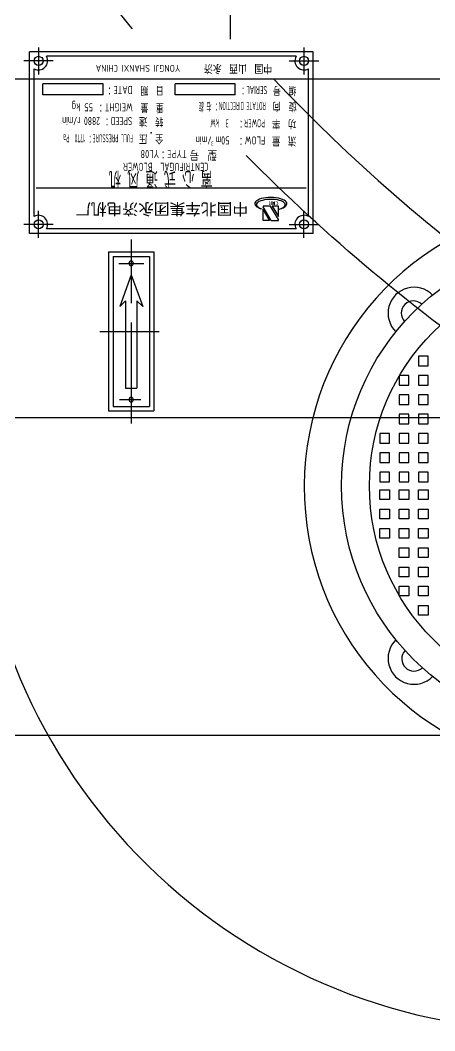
# Model space of a CAD drawing. Header units: millimetres. Extents: x 0 to 12600, y 0 to 8910.
# Drawn here: x 9283 to 9465.8, y 3574.2 to 4019.2 of the extents above; entities that cross this region are included whole.
import ezdxf

# ---------------------------------------------------------------- set-up
doc = ezdxf.new("R2010")
doc.units = ezdxf.units.MM
doc.header["$LTSCALE"] = 300
for name, pattern in [('G', [2, 1.25, -0.25, 0.25, -0.25]), ('K', [2.5, 1.25, -0.25, 0.25, -0.25, 0.25, -0.25]), ('PF_DASHED', [11.25, 7.5, -3.75])]:
    doc.linetypes.add(name, pattern=pattern)
for name, color, linetype in [('01', 7, 'Continuous'), ('010', 6, 'Continuous'), ('05', 4, 'G'), ('07', 6, 'K'), ('08', 1, 'Continuous'), ('SMPEN_DASHED', 5, 'PF_DASHED'), ('SMPEN_THICK', 7, 'Continuous')]:
    doc.layers.add(name, color=color, linetype=linetype)
doc.styles.get("Standard").update_dxf_attribs({"font": 'isocp', "width": 0.707, "bigfont": 'intecad.shx'})
doc.styles.add('STYLE1', font='SIMFANG.TTF', dxfattribs={"width": 0.8})
doc.styles.add('STYLE2', font='SIMHEI.TTF', dxfattribs={"width": 0.8})

# ---------------------------------------------------------------- blocks, each defined once
blk = doc.blocks.new('A$C4ED27391')
at = {"layer": '01', "ltscale": 8}
for p, q in [((3.91, 5.44), (3.91, 75.44)), ((3.91, 75.44), (23.91, 75.44)), ((5.91, 7.44), (5.91, 73.44)), ((5.91, 73.44), (21.91, 73.44)), ((21.91, 7.44), (21.91, 73.44)), ((23.91, 5.44), (23.91, 75.44)), ((11.41, 65.44), (16.41, 65.44)), ((11.41, 26.94), (11.41, 65.44)), ((16.41, 26.94), (16.41, 65.44)), ((13.91, 15.44), (8.82, 29.44)), ((8.82, 29.44), (11.41, 26.94)), ((13.91, 15.44), (19.01, 29.44)), ((19.01, 29.44), (16.41, 26.94)), ((3.91, 5.44), (23.91, 5.44)), ((5.91, 7.44), (21.91, 7.44))]:
    blk.add_line(p, q, dxfattribs=at)
for centre in [(13.91, 70.44), (13.91, 10.44)]:
    blk.add_circle(centre, 1, dxfattribs=at)
at = {"layer": '05', "ltscale": 8}
for p, q in [((13.91, 36.56), (13.91, 80.9)), ((8.72, 70.44), (18.08, 70.44)), ((0, 40.44), (26.22, 40.44)), ((13.91, 0), (13.91, 28.03)), ((8.43, 10.44), (19.41, 10.44))]:
    blk.add_line(p, q, dxfattribs=at)
blk = doc.blocks.new('ewrewr')
at = {"layer": '010', "ltscale": 8}
h = blk.add_hatch(color=256, dxfattribs=at)
h.paths.add_polyline_path([(-3371.78, 4925.21), (-3371.7, 4925.21), (-3371.79, 4925.79)], flags=16)
h.paths.add_polyline_path([(-3372.18, 4925.76), (-3372.31, 4925.19), (-3372.18, 4925.17)], flags=16)
h.paths.add_polyline_path([(-3373.23, 4927.65), (-3373.23, 4922.74), (-3370.88, 4922.74), (-3370.88, 4927.65)], flags=9)
at = {"layer": '01', "ltscale": 8}
for p, q in [((-3300.41, 4993.3), (-3304.66, 4993.3)), ((-3304.66, 4993.3), (-3304.66, 4989.05)), ((-3300.41, 4989.05), (-3300.41, 4993.3)), ((-3291.91, 4993.3), (-3296.16, 4993.3)), ((-3296.16, 4993.3), (-3296.16, 4989.05)), ((-3291.91, 4989.05), (-3291.91, 4993.3)), ((-3287.66, 4993.3), (-3287.66, 4989.05)), ((-3283.41, 4993.3), (-3287.66, 4993.3)), ((-3283.41, 4989.05), (-3283.41, 4993.3)), ((-3274.91, 4993.3), (-3279.16, 4993.3)), ((-3279.16, 4993.3), (-3279.16, 4989.05)), ((-3274.91, 4989.05), (-3274.91, 4993.3)), ((-3270.66, 4993.3), (-3270.66, 4989.05)), ((-3266.41, 4993.3), (-3270.66, 4993.3)), ((-3266.41, 4989.05), (-3266.41, 4993.3)), ((-3262.16, 4993.3), (-3262.16, 4989.05)), ((-3257.91, 4993.3), (-3262.16, 4993.3)), ((-3257.91, 4989.05), (-3257.91, 4993.3)), ((-3249.41, 4993.3), (-3253.66, 4993.3)), ((-3253.66, 4993.3), (-3253.66, 4989.05)), ((-3249.41, 4989.05), (-3249.41, 4993.3)), ((-3245.85, 4989.05), (-3245.85, 4993.3)), ((-3245.85, 4993.3), (-3241.6, 4993.3)), ((-3241.6, 4993.3), (-3241.6, 4989.05)), ((-3237.35, 4989.05), (-3237.35, 4993.3)), ((-3237.35, 4993.3), (-3233.1, 4993.3)), ((-3233.1, 4993.3), (-3233.1, 4989.05)), ((-3228.85, 4989.05), (-3228.85, 4993.3)), ((-3228.85, 4993.3), (-3224.6, 4993.3)), ((-3224.6, 4993.3), (-3224.6, 4989.05)), ((-3220.35, 4989.05), (-3220.35, 4993.3)), ((-3220.35, 4993.3), (-3216.1, 4993.3)), ((-3216.1, 4993.3), (-3216.1, 4989.05)), ((-3211.85, 4993.3), (-3207.6, 4993.3)), ((-3211.85, 4989.05), (-3211.85, 4993.3)), ((-3207.6, 4993.3), (-3207.6, 4989.05)), ((-3203.35, 4989.05), (-3203.35, 4993.3)), ((-3203.35, 4993.3), (-3199.1, 4993.3)), ((-3199.1, 4993.3), (-3199.1, 4989.05)), ((-3194.85, 4989.05), (-3194.85, 4993.3)), ((-3194.85, 4993.3), (-3190.6, 4993.3)), ((-3190.6, 4993.3), (-3190.6, 4989.05)), ((-3304.66, 4989.05), (-3300.41, 4989.05)), ((-3296.16, 4989.05), (-3291.91, 4989.05)), ((-3287.66, 4989.05), (-3283.41, 4989.05)), ((-3279.16, 4989.05), (-3274.91, 4989.05)), ((-3270.66, 4989.05), (-3266.41, 4989.05)), ((-3262.16, 4989.05), (-3257.91, 4989.05)), ((-3253.66, 4989.05), (-3249.41, 4989.05)), ((-3241.6, 4989.05), (-3245.85, 4989.05)), ((-3233.1, 4989.05), (-3237.35, 4989.05)), ((-3224.6, 4989.05), (-3228.85, 4989.05)), ((-3216.1, 4989.05), (-3220.35, 4989.05)), ((-3207.6, 4989.05), (-3211.85, 4989.05)), ((-3199.1, 4989.05), (-3203.35, 4989.05)), ((-3190.6, 4989.05), (-3194.85, 4989.05)), ((-3291.91, 4984.8), (-3296.16, 4984.8)), ((-3296.16, 4984.8), (-3296.16, 4980.55)), ((-3291.91, 4980.55), (-3291.91, 4984.8)), ((-3283.41, 4984.8), (-3287.66, 4984.8)), ((-3287.66, 4984.8), (-3287.66, 4980.55)), ((-3283.41, 4980.55), (-3283.41, 4984.8)), ((-3274.91, 4984.8), (-3279.16, 4984.8)), ((-3279.16, 4984.8), (-3279.16, 4980.55)), ((-3274.91, 4980.55), (-3274.91, 4984.8)), ((-3270.66, 4984.8), (-3270.66, 4980.55)), ((-3266.41, 4984.8), (-3270.66, 4984.8)), ((-3266.41, 4980.55), (-3266.41, 4984.8)), ((-3257.91, 4984.8), (-3262.16, 4984.8)), ((-3262.16, 4984.8), (-3262.16, 4980.55)), ((-3257.91, 4980.55), (-3257.91, 4984.8)), ((-3249.41, 4984.8), (-3253.66, 4984.8)), ((-3253.66, 4984.8), (-3253.66, 4980.55)), ((-3249.41, 4980.55), (-3249.41, 4984.8)), ((-3245.85, 4984.8), (-3241.6, 4984.8)), ((-3245.85, 4980.55), (-3245.85, 4984.8)), ((-3241.6, 4984.8), (-3241.6, 4980.55)), ((-3237.35, 4984.8), (-3233.1, 4984.8)), ((-3237.35, 4980.55), (-3237.35, 4984.8)), ((-3233.1, 4984.8), (-3233.1, 4980.55)), ((-3228.85, 4980.55), (-3228.85, 4984.8)), ((-3228.85, 4984.8), (-3224.6, 4984.8)), ((-3224.6, 4984.8), (-3224.6, 4980.55)), ((-3220.35, 4980.55), (-3220.35, 4984.8)), ((-3220.35, 4984.8), (-3216.1, 4984.8)), ((-3216.1, 4984.8), (-3216.1, 4980.55)), ((-3211.85, 4984.8), (-3207.6, 4984.8)), ((-3211.85, 4980.55), (-3211.85, 4984.8)), ((-3207.6, 4984.8), (-3207.6, 4980.55)), ((-3203.35, 4984.8), (-3199.1, 4984.8)), ((-3203.35, 4980.55), (-3203.35, 4984.8)), ((-3199.1, 4984.8), (-3199.1, 4980.55)), ((-3296.16, 4980.55), (-3291.91, 4980.55)), ((-3287.66, 4980.55), (-3283.41, 4980.55)), ((-3279.16, 4980.55), (-3274.91, 4980.55)), ((-3270.66, 4980.55), (-3266.41, 4980.55)), ((-3262.16, 4980.55), (-3257.91, 4980.55)), ((-3253.66, 4980.55), (-3249.41, 4980.55)), ((-3241.6, 4980.55), (-3245.85, 4980.55)), ((-3233.1, 4980.55), (-3237.35, 4980.55)), ((-3224.6, 4980.55), (-3228.85, 4980.55)), ((-3216.1, 4980.55), (-3220.35, 4980.55)), ((-3207.6, 4980.55), (-3211.85, 4980.55)), ((-3199.1, 4980.55), (-3203.35, 4980.55)), ((-3266.41, 4976.3), (-3270.66, 4976.3)), ((-3270.66, 4976.3), (-3270.66, 4972.05)), ((-3266.41, 4972.05), (-3266.41, 4976.3)), ((-3257.91, 4976.3), (-3262.16, 4976.3)), ((-3262.16, 4976.3), (-3262.16, 4972.05)), ((-3257.91, 4972.05), (-3257.91, 4976.3)), ((-3249.41, 4976.3), (-3253.66, 4976.3)), ((-3253.66, 4976.3), (-3253.66, 4972.05)), ((-3249.41, 4972.05), (-3249.41, 4976.3)), ((-3245.85, 4976.3), (-3241.6, 4976.3)), ((-3245.85, 4972.05), (-3245.85, 4976.3)), ((-3241.6, 4976.3), (-3241.6, 4972.05)), ((-3237.35, 4976.3), (-3233.1, 4976.3)), ((-3237.35, 4972.05), (-3237.35, 4976.3)), ((-3233.1, 4976.3), (-3233.1, 4972.05)), ((-3228.85, 4976.3), (-3224.6, 4976.3)), ((-3228.85, 4972.05), (-3228.85, 4976.3)), ((-3224.6, 4976.3), (-3224.6, 4972.05)), ((-3270.66, 4972.05), (-3266.41, 4972.05)), ((-3262.16, 4972.05), (-3257.91, 4972.05)), ((-3253.66, 4972.05), (-3249.41, 4972.05)), ((-3241.6, 4972.05), (-3245.85, 4972.05)), ((-3233.1, 4972.05), (-3237.35, 4972.05)), ((-3224.6, 4972.05), (-3228.85, 4972.05))]:
    blk.add_line(p, q, dxfattribs=at)
for centre, radius in [((-3247.63, 5063.09), 107.94), ((-3247.63, 5063.09), 95.62), ((-3434.73, 4938.6), 2), ((-3362.73, 4938.6), 2), ((-3434.73, 4821.6), 2), ((-3362.73, 4821.6), 2)]:
    blk.add_circle(centre, radius, dxfattribs=at)
for centre, radius, start, end in [((-3247.03, 5063.7), 125, 104.2223, 269.6743), ((-3247.03, 5063.7), 125, 269.7234, 76.4488), ((-3262.63, 5048.09), 255, 273.3723, 3.3723), ((-3323.64, 4987.09), 11.43, 134.2007, 315.7993), ((-3171.63, 4987.09), 11.43, 224.2007, 45.7993), ((-3434.73, 4938.6), 4, 240, 30), ((-3362.73, 4938.6), 4, 150, 300), ((-3434.73, 4821.6), 4, 330, 120), ((-3362.73, 4821.6), 4, 60, 210)]:
    blk.add_arc(centre, radius, start, end, dxfattribs=at)
at = {"layer": '01', "color": 7, "linetype": 'Continuous', "ltscale": 8}
for centre, start, end in [((-3323.62, 4986.87), 136.9807, 313.1976), ((-3171.41, 4987.11), 226.9807, 43.1976)]:
    blk.add_arc(centre, 5.4, start, end, dxfattribs=at)
at = {"layer": '010', "ltscale": 8}
for p, q in [((-3364.91, 4927.38), (-3370.72, 4923.82)), ((-3370.72, 4924.57), (-3366.17, 4927.38)), ((-3370.72, 4927.38), (-3370.72, 4924.57)), ((-3366.17, 4927.38), (-3370.72, 4927.38)), ((-3364.5, 4927.38), (-3364.91, 4927.38)), ((-3364.5, 4924.12), (-3364.5, 4927.38)), ((-3372.31, 4925.19), (-3372.18, 4925.76)), ((-3372.18, 4925.17), (-3372.31, 4925.19)), ((-3372.18, 4925.76), (-3372.18, 4925.17)), ((-3371.78, 4925.21), (-3371.79, 4925.79)), ((-3371.79, 4925.79), (-3371.7, 4925.21)), ((-3371.7, 4925.21), (-3371.78, 4925.21)), ((-3370.72, 4923.82), (-3370.72, 4920.56)), ((-3364.5, 4924.12), (-3370.47, 4920.56)), ((-3364.5, 4923.43), (-3369.31, 4920.56)), ((-3364.5, 4923.43), (-3364.5, 4920.56)), ((-3370.72, 4920.56), (-3370.47, 4920.56)), ((-3364.5, 4920.56), (-3369.31, 4920.56))]:
    blk.add_line(p, q, dxfattribs=at)
at = {"layer": '05', "ltscale": 8}
for p, q in [((-3277.74, 4769.78), (-3277.74, 5285.06)), ((-3434.73, 4932.09), (-3434.73, 4945.1)), ((-3362.73, 4932.09), (-3362.73, 4945.1)), ((-3440.67, 4938.6), (-3428.79, 4938.6)), ((-3356.79, 4938.6), (-3368.67, 4938.6)), ((-3434.73, 4828.1), (-3434.73, 4815.09)), ((-3362.73, 4828.1), (-3362.73, 4815.09)), ((-3440.67, 4821.6), (-3428.79, 4821.6)), ((-3356.79, 4821.6), (-3368.67, 4821.6))]:
    blk.add_line(p, q, dxfattribs=at)
at = {"layer": '05', "color": 142, "linetype": 'G', "ltscale": 6}
blk.add_line((-4365.25, 4906.03), (-3444.24, 4906.03), dxfattribs=at)
at = {"layer": '08'}
blk.add_point((-3403.08, 4871.17), dxfattribs=at)
at = {"layer": 'Defpoints', "color": 0, "linetype": 'ByBlock', "ltscale": 8}
for p in [(-3378.73, 4939.6), (-3358.73, 4942.6), (-3358.73, 4942.6), (-3403.33, 4819.95), (-3403.33, 4817.6)]:
    blk.add_point(p, dxfattribs=at)
at = {"layer": 'SMPEN_DASHED', "ltscale": 8}
blk.add_line((-3436.91, 4893.42), (-3436.91, 4926.64), dxfattribs=at)
at = {"layer": 'SMPEN_THICK', "ltscale": 8}
for p, q in [((-3358.73, 4942.6), (-3438.73, 4942.6)), ((-3438.73, 4942.6), (-3438.73, 4817.6)), ((-3366.2, 4940.6), (-3431.27, 4940.6)), ((-3378.73, 4939.6), (-3378.73, 4820.6)), ((-3358.73, 4942.6), (-3358.73, 4817.6)), ((-3436.73, 4935.13), (-3436.73, 4825.06)), ((-3360.73, 4935.13), (-3360.73, 4825.06)), ((-3419.77, 4908.2), (-3424.68, 4908.2)), ((-3424.68, 4908.2), (-3424.68, 4881.79)), ((-3419.77, 4908.2), (-3419.77, 4881.79)), ((-3419.77, 4881.79), (-3424.68, 4881.79)), ((-3424.68, 4850.06), (-3424.68, 4823.41)), ((-3419.77, 4850.06), (-3424.68, 4850.06)), ((-3419.77, 4850.06), (-3419.77, 4823.41)), ((-3366.2, 4819.6), (-3431.27, 4819.6)), ((-3419.77, 4823.41), (-3424.68, 4823.41)), ((-3358.73, 4817.6), (-3438.73, 4817.6))]:
    blk.add_line(p, q, dxfattribs=at)
for centre, major_axis, ratio, start_param, end_param in [((-3371.85, 4923.99), (0, 7.08), 0.390059, -1.018227, 4.146194), ((-3371.4, 4923.98), (0, 6.34), 0.370244, -0.943319, 4.070557)]:
    blk.add_ellipse(centre, major_axis=major_axis, ratio=ratio, start_param=start_param, end_param=end_param, dxfattribs=at)
at = {"layer": '01', "ltscale": 8, "xscale": -1, "rotation": 270}
blk.add_blockref('A$C4ED27391', (-3356.01, 4848.54), dxfattribs=at)
at = {"layer": '01', "ltscale": 8}
for s, height, width, p in [('旋  向', 3.556, 0.738281, (-3416.65, 4935.46)), ('功  率', 3.556, 0.738281, (-3409.05, 4935.24)), ('流  量', 3.556, 0.738281, (-3401.47, 4935.24)), ('编  号', 3.556, 0.689063, (-3423.67, 4935.15)), ('中国  山西  永济   ', 3.5556, 0.7875, (-3433.34, 4924.58)), ('SERIAL：', 3.556, 0.55125, (-3423.67, 4922.43)), ('ROTATE DIRECTION： 右 旋', 3.5556, 0.442969, (-3416.65, 4921.75)), ('POWER：   3  kW', 3.5556, 0.541406, (-3409.05, 4921.53)), ('FLOW：  50m /min', 3.5556, 0.669375, (-3401.47, 4921.53)), ('型  号', 4.267, 0.738281, (-3395.52, 4900.27)), ('3', 1.9, 0.689063, (-3399.24, 4898.71)), ('CENTRIFUGAL  BLOWER', 3.5556, 0.65, (-3389.86, 4896.46)), ('离 心 式 通 风 机', 7, 0.689063, (-3386.36, 4898.3)), ('TYPE：YL08', 3.556, 0.70875, (-3395.52, 4886.92)), ('  YONGJI SHANXI CHINA', 3.0476, 0.7875, (-3432.98, 4887.48)), ('日  期', 3.556, 0.689063, (-3423.67, 4876.73)), ('重  量', 3.556, 0.689063, (-3416.1, 4876.73)), ('转  速', 3.556, 0.738281, (-3410.02, 4876.61)), ('全  压', 3.556, 0.738281, (-3402.45, 4876.61)), ('DATE：', 3.556, 0.689063, (-3423.67, 4863.11)), ('WEIGHT： 55 kg', 3.5556, 0.7, (-3416.1, 4863.11)), ('SPEED： 2880 r/min', 3.5556, 0.62, (-3410.02, 4862.9)), ('FULL PRESSURE： 1770  Pa', 3.5556, 0.45, (-3402.45, 4863.26))]:
    blk.add_text(s, height=height, rotation=270, dxfattribs=dict(at, width=width)).set_placement(p)
at = {"layer": '010', "ltscale": 8, "style": 'STYLE1', "width": 1.3}
blk.add_text('CNR', height=1.626, rotation=270, dxfattribs=at).set_placement((-3372.84, 4927.39))
at = {"layer": 'SMPEN_THICK', "ltscale": 8, "style": 'STYLE2'}
blk.add_text('中国北车集团永济电机厂', height=5.076, rotation=270, dxfattribs=at).set_placement((-3372.01, 4913.95))
blk = doc.blocks.new('00')
at = {"layer": '01', "color": 7, "linetype": 'Continuous'}
blk.add_line((1289.57, 3954.84), (1691.69, 3954.84), dxfattribs=at)
at = {"layer": '01'}
blk.add_arc((1996.11, 4478.84), 761.35, 223.49183, 267.36513, dxfattribs=at)

msp = doc.modelspace()

# ---------------------------------------------------------------- linework, layer by layer
at = {"layer": '07', "color": 6, "linetype": 'K'}
msp.add_line((3173.076, 3704.33), (10720.076, 3704.33), dxfattribs=at)
msp.add_line((3173.076, 3704.33), (10720.076, 3704.33), dxfattribs=at)
msp.add_circle((9947.076, 4517.749), 793.75, dxfattribs=at)

# ---------------------------------------------------------------- block references
at = {"layer": '01'}
msp.add_blockref('00', (7950.963, 38.484), dxfattribs=at)
at = {"layer": '01', "rotation": 270}
msp.add_blockref('ewrewr', (4469.542, 566.555), dxfattribs=at)

doc.saveas('drawing.dxf')
